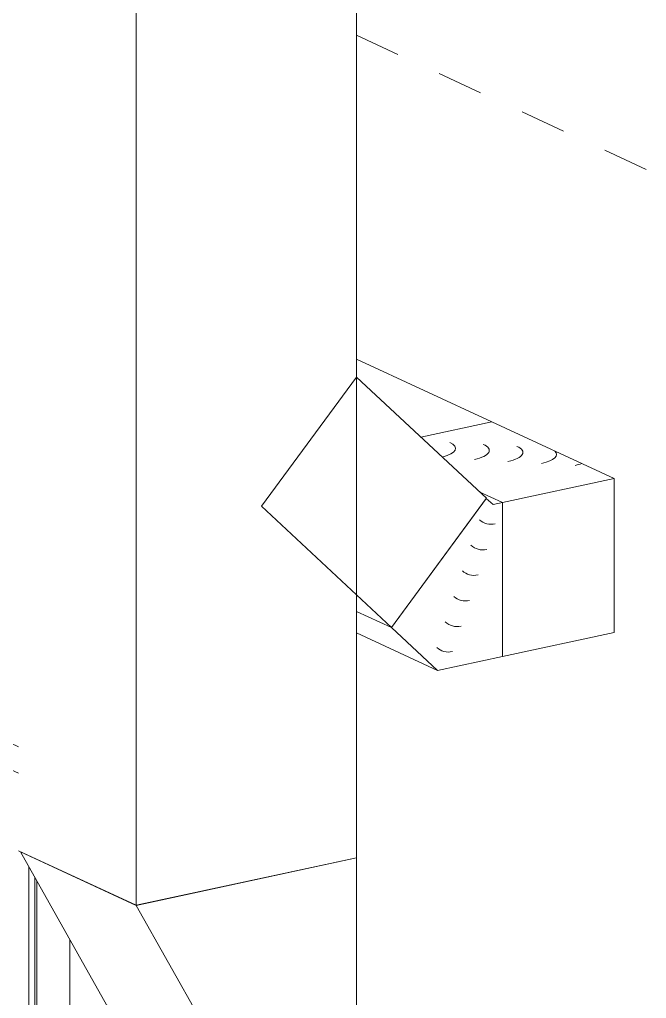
# Model space of a CAD drawing. Header units: metres. Extents: x 63 to 378, y -27 to 78.
# Drawn here: x 369.311 to 370.685, y 4.101 to 6.246 of the extents above; entities that cross this region are included whole.
import ezdxf

# ---------------------------------------------------------------- set-up
doc = ezdxf.new("R2010")
doc.units = ezdxf.units.M
doc.linetypes.add('Centre', pattern=[0.03175, 0.00635, -0.004763, 0.015875, -0.004763])
for name, color, linetype, lineweight in [('A-FLOR-LEVL', 7, 'Continuous', 9), ('A-GENM', 7, 'Continuous', 18), ('M-EQPM', 7, 'Continuous', 18), ('M-HVAC-DUCT', 7, 'Continuous', 18)]:
    doc.layers.add(name, color=color, linetype=linetype, lineweight=lineweight)

# ---------------------------------------------------------------- blocks, each defined once
blk = doc.blocks.new('Rectangular Elbow - Mitered - Single Thickness Vanes - LAMINA-2840867-3D BUITRON TUBERIA')
at = {"layer": 'A-GENM', "color": 4, "true_color": 0x00ffff}
for centre in [(27.0251, 12.5454), (27.0064, 12.4894), (26.9876, 12.4334), (26.9689, 12.3774), (26.9502, 12.3214), (26.9314, 12.2654)]:
    blk.add_ellipse(centre, major_axis=(0.0249, 0.0538), ratio=0.783555, start_param=2.889648, end_param=3.675046, dxfattribs=at)
at = {"layer": 'M-HVAC-DUCT', "color": 4, "true_color": 0x00ffff}
for p, q in [((26.9901, 12.5594), (27.0413, 12.5357)), ((27.0055, 12.545), (26.7979, 12.2617)), ((27.0204, 12.5312), (27.0055, 12.545)), ((27.0204, 12.5312), (27.0413, 12.5357)), ((27.0413, 12.5357), (27.0413, 12.1983)), ((26.7206, 12.2974), (26.7979, 12.2617)), ((26.8987, 12.1676), (26.7206, 12.25)), ((26.7979, 12.2617), (26.8987, 12.1676)), ((26.8987, 12.1676), (27.0413, 12.1983))]:
    blk.add_line(p, q, dxfattribs=at)
blk = doc.blocks.new('Rectangular Elbow - Mitered - Single Thickness Vanes - LAMINA-2840884-3D BUITRON TUBERIA')
at = {"layer": 'A-GENM', "color": 4, "true_color": 0x00ffff}
for centre, start_param, end_param in [((26.8633, 12.6544), 5.364161, 6.882258), ((26.937, 12.65), 5.311461, 6.882258), ((27.0107, 12.6456), 5.311461, 6.882258), ((27.0844, 12.6412), 5.311461, 6.606034), ((27.1581, 12.6369), 5.311461, 5.569294)]:
    blk.add_ellipse(centre, major_axis=(0.075, 0), ratio=0.315948, start_param=start_param, end_param=end_param, dxfattribs=at)
at = {"layer": 'M-HVAC-DUCT', "color": 4, "true_color": 0x00ffff}
for p, q in [((27.0178, 12.7125), (26.862, 12.6789)), ((27.0178, 12.7125), (27.2858, 12.5885)), ((27.2858, 12.5885), (27.0413, 12.5357)), ((27.2858, 12.5885), (27.2858, 12.2511)), ((27.0413, 12.5357), (26.9901, 12.5594)), ((27.0413, 12.1983), (27.0413, 12.5357)), ((27.2858, 12.2511), (27.0413, 12.1983))]:
    blk.add_line(p, q, dxfattribs=at)
blk = doc.blocks.new('M_Rectangular Transition - Angle - 30 LAMINA-2843676-3D BUITRON TUBERIA')
at = {"layer": 'M-HVAC-DUCT', "color": 4, "true_color": 0x00ffff}
for p, q in [((26.1731, 4.0877), (25.9844, 4.4226)), ((25.9844, 4.4226), (26.2382, 4.3052)), ((26.2382, 4.3052), (26.7206, 4.4092)), ((26.7206, 4.0336), (26.7206, 4.4092)), ((26.2382, 4.3052), (26.4269, 3.9702)), ((26.4269, 3.9702), (26.1731, 4.0877)), ((26.7206, 4.0336), (26.4269, 3.9702))]:
    blk.add_line(p, q, dxfattribs=at)
blk = doc.blocks.new('TAA - Ayura Etapa 3 - TAA - Ayura Etapa 3-V698-3D BUITRON TUBERIA')
at = {"layer": 'M-EQPM'}
for p, q in [((25.777, 4.6891), (25.779, 4.6895)), ((25.777, 4.6891), (25.779, 4.6881)), ((25.777, 4.0249), (25.777, 4.6891)), ((25.9467, 4.6685), (25.9803, 4.6529)), ((25.9467, 4.6105), (25.9803, 4.595)), ((26.0025, 4.3904), (26.0025, 3.9205)), ((26.0159, 3.9377), (26.0159, 4.3666)), ((26.0204, 4.3587), (26.0204, 3.9356)), ((26.0924, 4.2309), (26.0924, 3.9512)), ((25.777, 4.0249), (25.779, 4.024)), ((26.0204, 3.9356), (26.0924, 3.9512)), ((26.088, 3.9502), (26.088, 3.939)), ((25.9468, 3.9463), (26.0025, 3.9205)), ((26.0025, 3.9205), (26.088, 3.939)), ((26.0159, 3.9377), (26.0204, 3.9356))]:
    blk.add_line(p, q, dxfattribs=at)

msp = doc.modelspace()

# ---------------------------------------------------------------- linework, layer by layer
at = {"layer": 'A-FLOR-LEVL', "linetype": 'Centre'}
msp.add_line((370.0496, 6.2119), (371.4251, 5.5754), dxfattribs=at)
at = {"layer": 'M-HVAC-DUCT', "color": 4, "true_color": 0x00ffff}
for p, q in [((370.0496, 8.111), (370.0496, 4.4096)), ((369.5671, 4.3055), (369.5671, 8.0069)), ((370.0496, 5.5022), (370.3467, 5.3647)), ((369.8419, 5.1798), (370.0496, 5.4631)), ((370.0496, 5.4631), (370.3345, 5.1973)), ((370.3467, 5.3647), (370.191, 5.3312)), ((370.3345, 5.1973), (370.1268, 4.9139)), ((370.1268, 4.9139), (369.8419, 5.1798)), ((370.1268, 4.9139), (370.0496, 4.9496)), ((369.5671, 4.3055), (369.3093, 4.4248)), ((370.0496, 4.4096), (369.5671, 4.3055))]:
    msp.add_line(p, q, dxfattribs=at)

# ---------------------------------------------------------------- block references
at = {"layer": 'M-EQPM'}
msp.add_blockref('TAA - Ayura Etapa 3 - TAA - Ayura Etapa 3-V698-3D BUITRON TUBERIA', (343.3289, 0), dxfattribs=at)
at = {"layer": 'M-HVAC-DUCT', "color": 4, "true_color": 0x00ffff}
for name, p in [('Rectangular Elbow - Mitered - Single Thickness Vanes - LAMINA-2840884-3D BUITRON TUBERIA', (343.3289, -7.3478)), ('Rectangular Elbow - Mitered - Single Thickness Vanes - LAMINA-2840867-3D BUITRON TUBERIA', (343.3289, -7.3478)), ('M_Rectangular Transition - Angle - 30 LAMINA-2843676-3D BUITRON TUBERIA', (343.3289, 0))]:
    msp.add_blockref(name, p, dxfattribs=at)

doc.saveas('drawing.dxf')
